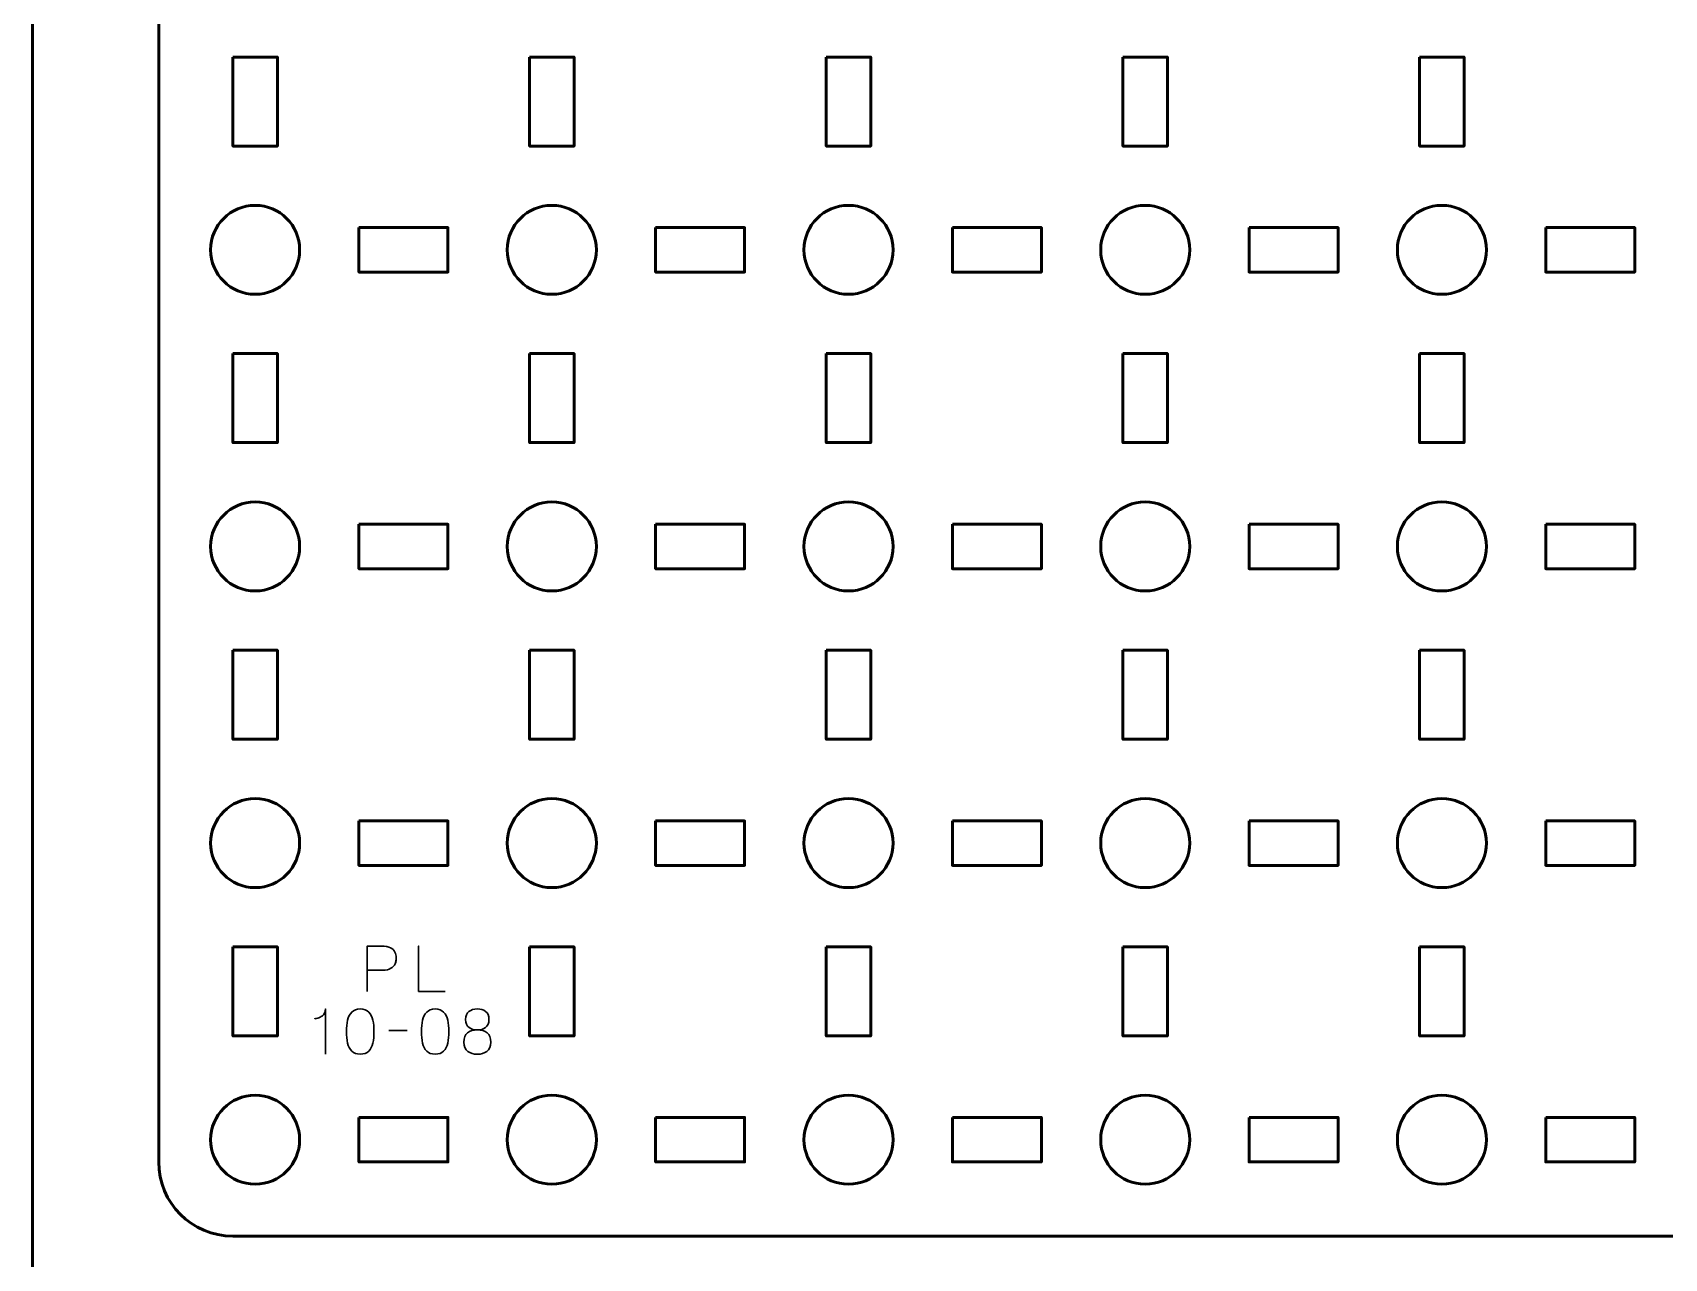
# Model space of a CAD drawing. Header units: centimetres. Extents: x -21 to 0, y -29.7 to 0.
# Drawn here: x -21 to -10, y -16.45 to -8.19 of the extents above; entities that cross this region are included whole.
import ezdxf

# ---------------------------------------------------------------- set-up
doc = ezdxf.new("R2010")
doc.units = ezdxf.units.CM
doc.header["$MEASUREMENT"] = 0
doc.layers.add('Layer 1', color=7, linetype='Continuous')

msp = doc.modelspace()

# ---------------------------------------------------------------- linework, layer by layer
at = {"layer": 'Layer 1', "color": 22, "lineweight": 53}
msp.add_open_spline([(-21.00003, -29.19996), (-21.00003, -29.19996), (-21.00003, -0.49992), (-21.00003, -0.49992), (-21.00003, -0.49992), (-21.00003, -0.22295), (-20.77694, 0.00004), (-20.49994, 0.00004), (-20.49994, 0.00004), (-20.49994, 0.00004), (-0.50008, 0.00004), (-0.50008, 0.00004), (-0.50008, 0.00004), (-0.22294, 0.00004), (0.00002, -0.22295), (0.00002, -0.49992), (0.00002, -0.49992), (0.00002, -0.49992), (0.00002, -29.19996), (0.00002, -29.19996), (0.00002, -29.19996), (0.00002, -29.47696), (-0.22294, -29.70005), (-0.50008, -29.70005), (-0.50008, -29.70005), (-0.50008, -29.70005), (-20.49994, -29.70005), (-20.49994, -29.70005), (-20.49994, -29.70005), (-20.77694, -29.70005), (-21.00003, -29.47696), (-21.00003, -29.19996)], degree=3, knots=[0, 0, 0, 0, 0.125, 0.125, 0.125, 0.125, 0.25, 0.25, 0.25, 0.25, 0.375, 0.375, 0.375, 0.375, 0.5, 0.5, 0.5, 0.5, 0.625, 0.625, 0.625, 0.625, 0.75, 0.75, 0.75, 0.75, 0.875, 0.875, 0.875, 0.875, 1, 1, 1, 1], dxfattribs=at)
at = {"layer": 'Layer 1', "color": 2, "lineweight": 53}
msp.add_open_spline([(-19.64997, -0.99997), (-19.64997, -0.99997), (-1.35004, -0.99997), (-1.35004, -0.99997), (-1.35004, -0.99997), (-1.07304, -0.99997), (-0.84994, -1.22307), (-0.84994, -1.50007), (-0.84994, -1.50007), (-0.84994, -1.50007), (-0.84994, -15.79995), (-0.84994, -15.79995), (-0.84994, -15.79995), (-0.84994, -16.07709), (-1.07304, -16.30005), (-1.35004, -16.30005), (-1.35004, -16.30005), (-1.35004, -16.30005), (-19.64997, -16.30005), (-19.64997, -16.30005), (-19.64997, -16.30005), (-19.92697, -16.30005), (-20.15006, -16.07709), (-20.15006, -15.79995), (-20.15006, -15.79995), (-20.15006, -15.79995), (-20.15006, -1.50007), (-20.15006, -1.50007), (-20.15006, -1.50007), (-20.15006, -1.22307), (-19.92697, -0.99997), (-19.64997, -0.99997)], degree=3, knots=[0, 0, 0, 0, 0.125, 0.125, 0.125, 0.125, 0.25, 0.25, 0.25, 0.25, 0.375, 0.375, 0.375, 0.375, 0.5, 0.5, 0.5, 0.5, 0.625, 0.625, 0.625, 0.625, 0.75, 0.75, 0.75, 0.75, 0.875, 0.875, 0.875, 0.875, 1, 1, 1, 1], dxfattribs=at)
at = {"layer": 'Layer 1', "lineweight": 53}
for points in [[(-19.64997, -8.35003), (-19.64997, -8.35003), (-19.34996, -8.35003), (-19.34996, -8.35003), (-19.34996, -8.35003), (-19.34996, -8.35003), (-19.34996, -8.95003), (-19.34996, -8.95003), (-19.34996, -8.95003), (-19.34996, -8.95003), (-19.64997, -8.95003), (-19.64997, -8.95003), (-19.64997, -8.95003), (-19.64997, -8.95003), (-19.64997, -8.35003), (-19.64997, -8.35003)], [(-17.65003, -8.35003), (-17.65003, -8.35003), (-17.35003, -8.35003), (-17.35003, -8.35003), (-17.35003, -8.35003), (-17.35003, -8.35003), (-17.35003, -8.95003), (-17.35003, -8.95003), (-17.35003, -8.95003), (-17.35003, -8.95003), (-17.65003, -8.95003), (-17.65003, -8.95003), (-17.65003, -8.95003), (-17.65003, -8.95003), (-17.65003, -8.35003), (-17.65003, -8.35003)], [(-15.6501, -8.35003), (-15.6501, -8.35003), (-15.3501, -8.35003), (-15.3501, -8.35003), (-15.3501, -8.35003), (-15.3501, -8.35003), (-15.3501, -8.95003), (-15.3501, -8.95003), (-15.3501, -8.95003), (-15.3501, -8.95003), (-15.6501, -8.95003), (-15.6501, -8.95003), (-15.6501, -8.95003), (-15.6501, -8.95003), (-15.6501, -8.35003), (-15.6501, -8.35003)], [(-13.64999, -8.35003), (-13.64999, -8.35003), (-13.34999, -8.35003), (-13.34999, -8.35003), (-13.34999, -8.35003), (-13.34999, -8.35003), (-13.34999, -8.95003), (-13.34999, -8.95003), (-13.34999, -8.95003), (-13.34999, -8.95003), (-13.64999, -8.95003), (-13.64999, -8.95003), (-13.64999, -8.95003), (-13.64999, -8.95003), (-13.64999, -8.35003), (-13.64999, -8.35003)], [(-11.65006, -8.35003), (-11.65006, -8.35003), (-11.35006, -8.35003), (-11.35006, -8.35003), (-11.35006, -8.35003), (-11.35006, -8.35003), (-11.35006, -8.95003), (-11.35006, -8.95003), (-11.35006, -8.95003), (-11.35006, -8.95003), (-11.65006, -8.95003), (-11.65006, -8.95003), (-11.65006, -8.95003), (-11.65006, -8.95003), (-11.65006, -8.35003), (-11.65006, -8.35003)], [(-19.20003, -9.65005), (-19.20003, -9.81568), (-19.33426, -9.95005), (-19.50004, -9.95005), (-19.50004, -9.95005), (-19.6657, -9.95005), (-19.80004, -9.81568), (-19.80004, -9.65005), (-19.80004, -9.65005), (-19.80004, -9.48428), (-19.6657, -9.35004), (-19.50004, -9.35004), (-19.50004, -9.35004), (-19.33426, -9.35004), (-19.20003, -9.48428), (-19.20003, -9.65005)], [(-17.19996, -9.65005), (-17.19996, -9.81568), (-17.33433, -9.95005), (-17.49996, -9.95005), (-17.49996, -9.95005), (-17.66573, -9.95005), (-17.79996, -9.81568), (-17.79996, -9.65005), (-17.79996, -9.65005), (-17.79996, -9.48428), (-17.66573, -9.35004), (-17.49996, -9.35004), (-17.49996, -9.35004), (-17.33433, -9.35004), (-17.19996, -9.48428), (-17.19996, -9.65005)], [(-15.20003, -9.65005), (-15.20003, -9.81568), (-15.33436, -9.95005), (-15.50003, -9.95005), (-15.50003, -9.95005), (-15.66566, -9.95005), (-15.80003, -9.81568), (-15.80003, -9.65005), (-15.80003, -9.65005), (-15.80003, -9.48428), (-15.66566, -9.35004), (-15.50003, -9.35004), (-15.50003, -9.35004), (-15.33436, -9.35004), (-15.20003, -9.48428), (-15.20003, -9.65005)], [(-13.20006, -9.65005), (-13.20006, -9.81568), (-13.33429, -9.95005), (-13.50006, -9.95005), (-13.50006, -9.95005), (-13.66573, -9.95005), (-13.80006, -9.81568), (-13.80006, -9.65005), (-13.80006, -9.65005), (-13.80006, -9.48428), (-13.66573, -9.35004), (-13.50006, -9.35004), (-13.50006, -9.35004), (-13.33429, -9.35004), (-13.20006, -9.48428), (-13.20006, -9.65005)], [(-11.19999, -9.65005), (-11.19999, -9.81568), (-11.33436, -9.95005), (-11.49999, -9.95005), (-11.49999, -9.95005), (-11.66576, -9.95005), (-11.79999, -9.81568), (-11.79999, -9.65005), (-11.79999, -9.65005), (-11.79999, -9.48428), (-11.66576, -9.35004), (-11.49999, -9.35004), (-11.49999, -9.35004), (-11.33436, -9.35004), (-11.19999, -9.48428), (-11.19999, -9.65005)], [(-18.80002, -9.49997), (-18.80002, -9.49997), (-18.20001, -9.49997), (-18.20001, -9.49997), (-18.20001, -9.49997), (-18.20001, -9.49997), (-18.20001, -9.79998), (-18.20001, -9.79998), (-18.20001, -9.79998), (-18.20001, -9.79998), (-18.80002, -9.79998), (-18.80002, -9.79998), (-18.80002, -9.79998), (-18.80002, -9.79998), (-18.80002, -9.49997), (-18.80002, -9.49997)], [(-16.80005, -9.49997), (-16.80005, -9.49997), (-16.20005, -9.49997), (-16.20005, -9.49997), (-16.20005, -9.49997), (-16.20005, -9.49997), (-16.20005, -9.79998), (-16.20005, -9.79998), (-16.20005, -9.79998), (-16.20005, -9.79998), (-16.80005, -9.79998), (-16.80005, -9.79998), (-16.80005, -9.79998), (-16.80005, -9.79998), (-16.80005, -9.49997), (-16.80005, -9.49997)], [(-14.79998, -9.49997), (-14.79998, -9.49997), (-14.19997, -9.49997), (-14.19997, -9.49997), (-14.19997, -9.49997), (-14.19997, -9.49997), (-14.19997, -9.79998), (-14.19997, -9.79998), (-14.19997, -9.79998), (-14.19997, -9.79998), (-14.79998, -9.79998), (-14.79998, -9.79998), (-14.79998, -9.79998), (-14.79998, -9.79998), (-14.79998, -9.49997), (-14.79998, -9.49997)], [(-12.80001, -9.49997), (-12.80001, -9.49997), (-12.2, -9.49997), (-12.2, -9.49997), (-12.2, -9.49997), (-12.2, -9.49997), (-12.2, -9.79998), (-12.2, -9.79998), (-12.2, -9.79998), (-12.2, -9.79998), (-12.80001, -9.79998), (-12.80001, -9.79998), (-12.80001, -9.79998), (-12.80001, -9.79998), (-12.80001, -9.49997), (-12.80001, -9.49997)], [(-10.80008, -9.49997), (-10.80008, -9.49997), (-10.20007, -9.49997), (-10.20007, -9.49997), (-10.20007, -9.49997), (-10.20007, -9.49997), (-10.20007, -9.79998), (-10.20007, -9.79998), (-10.20007, -9.79998), (-10.20007, -9.79998), (-10.80008, -9.79998), (-10.80008, -9.79998), (-10.80008, -9.79998), (-10.80008, -9.79998), (-10.80008, -9.49997), (-10.80008, -9.49997)], [(-19.64997, -10.34996), (-19.64997, -10.34996), (-19.34996, -10.34996), (-19.34996, -10.34996), (-19.34996, -10.34996), (-19.34996, -10.34996), (-19.34996, -10.94996), (-19.34996, -10.94996), (-19.34996, -10.94996), (-19.34996, -10.94996), (-19.64997, -10.94996), (-19.64997, -10.94996), (-19.64997, -10.94996), (-19.64997, -10.94996), (-19.64997, -10.34996), (-19.64997, -10.34996)], [(-17.65003, -10.34996), (-17.65003, -10.34996), (-17.35003, -10.34996), (-17.35003, -10.34996), (-17.35003, -10.34996), (-17.35003, -10.34996), (-17.35003, -10.94996), (-17.35003, -10.94996), (-17.35003, -10.94996), (-17.35003, -10.94996), (-17.65003, -10.94996), (-17.65003, -10.94996), (-17.65003, -10.94996), (-17.65003, -10.94996), (-17.65003, -10.34996), (-17.65003, -10.34996)], [(-15.6501, -10.34996), (-15.6501, -10.34996), (-15.3501, -10.34996), (-15.3501, -10.34996), (-15.3501, -10.34996), (-15.3501, -10.34996), (-15.3501, -10.94996), (-15.3501, -10.94996), (-15.3501, -10.94996), (-15.3501, -10.94996), (-15.6501, -10.94996), (-15.6501, -10.94996), (-15.6501, -10.94996), (-15.6501, -10.94996), (-15.6501, -10.34996), (-15.6501, -10.34996)], [(-13.64999, -10.34996), (-13.64999, -10.34996), (-13.34999, -10.34996), (-13.34999, -10.34996), (-13.34999, -10.34996), (-13.34999, -10.34996), (-13.34999, -10.94996), (-13.34999, -10.94996), (-13.34999, -10.94996), (-13.34999, -10.94996), (-13.64999, -10.94996), (-13.64999, -10.94996), (-13.64999, -10.94996), (-13.64999, -10.94996), (-13.64999, -10.34996), (-13.64999, -10.34996)], [(-11.65006, -10.34996), (-11.65006, -10.34996), (-11.35006, -10.34996), (-11.35006, -10.34996), (-11.35006, -10.34996), (-11.35006, -10.34996), (-11.35006, -10.94996), (-11.35006, -10.94996), (-11.35006, -10.94996), (-11.35006, -10.94996), (-11.65006, -10.94996), (-11.65006, -10.94996), (-11.65006, -10.94996), (-11.65006, -10.94996), (-11.65006, -10.34996), (-11.65006, -10.34996)], [(-19.20003, -11.65001), (-19.20003, -11.81564), (-19.33426, -11.94998), (-19.50004, -11.94998), (-19.50004, -11.94998), (-19.6657, -11.94998), (-19.80004, -11.81564), (-19.80004, -11.65001), (-19.80004, -11.65001), (-19.80004, -11.48435), (-19.6657, -11.35001), (-19.50004, -11.35001), (-19.50004, -11.35001), (-19.33426, -11.35001), (-19.20003, -11.48435), (-19.20003, -11.65001)], [(-17.19996, -11.65001), (-17.19996, -11.81564), (-17.33433, -11.94998), (-17.49996, -11.94998), (-17.49996, -11.94998), (-17.66573, -11.94998), (-17.79996, -11.81564), (-17.79996, -11.65001), (-17.79996, -11.65001), (-17.79996, -11.48435), (-17.66573, -11.35001), (-17.49996, -11.35001), (-17.49996, -11.35001), (-17.33433, -11.35001), (-17.19996, -11.48435), (-17.19996, -11.65001)], [(-15.20003, -11.65001), (-15.20003, -11.81564), (-15.33436, -11.94998), (-15.50003, -11.94998), (-15.50003, -11.94998), (-15.66566, -11.94998), (-15.80003, -11.81564), (-15.80003, -11.65001), (-15.80003, -11.65001), (-15.80003, -11.48435), (-15.66566, -11.35001), (-15.50003, -11.35001), (-15.50003, -11.35001), (-15.33436, -11.35001), (-15.20003, -11.48435), (-15.20003, -11.65001)], [(-13.20006, -11.65001), (-13.20006, -11.81564), (-13.33429, -11.94998), (-13.50006, -11.94998), (-13.50006, -11.94998), (-13.66573, -11.94998), (-13.80006, -11.81564), (-13.80006, -11.65001), (-13.80006, -11.65001), (-13.80006, -11.48435), (-13.66573, -11.35001), (-13.50006, -11.35001), (-13.50006, -11.35001), (-13.33429, -11.35001), (-13.20006, -11.48435), (-13.20006, -11.65001)], [(-11.19999, -11.65001), (-11.19999, -11.81564), (-11.33436, -11.94998), (-11.49999, -11.94998), (-11.49999, -11.94998), (-11.66576, -11.94998), (-11.79999, -11.81564), (-11.79999, -11.65001), (-11.79999, -11.65001), (-11.79999, -11.48435), (-11.66576, -11.35001), (-11.49999, -11.35001), (-11.49999, -11.35001), (-11.33436, -11.35001), (-11.19999, -11.48435), (-11.19999, -11.65001)], [(-18.80002, -11.50008), (-18.80002, -11.50008), (-18.20001, -11.50008), (-18.20001, -11.50008), (-18.20001, -11.50008), (-18.20001, -11.50008), (-18.20001, -11.80009), (-18.20001, -11.80009), (-18.20001, -11.80009), (-18.20001, -11.80009), (-18.80002, -11.80009), (-18.80002, -11.80009), (-18.80002, -11.80009), (-18.80002, -11.80009), (-18.80002, -11.50008), (-18.80002, -11.50008)], [(-16.80005, -11.50008), (-16.80005, -11.50008), (-16.20005, -11.50008), (-16.20005, -11.50008), (-16.20005, -11.50008), (-16.20005, -11.50008), (-16.20005, -11.80009), (-16.20005, -11.80009), (-16.20005, -11.80009), (-16.20005, -11.80009), (-16.80005, -11.80009), (-16.80005, -11.80009), (-16.80005, -11.80009), (-16.80005, -11.80009), (-16.80005, -11.50008), (-16.80005, -11.50008)], [(-14.79998, -11.50008), (-14.79998, -11.50008), (-14.19997, -11.50008), (-14.19997, -11.50008), (-14.19997, -11.50008), (-14.19997, -11.50008), (-14.19997, -11.80009), (-14.19997, -11.80009), (-14.19997, -11.80009), (-14.19997, -11.80009), (-14.79998, -11.80009), (-14.79998, -11.80009), (-14.79998, -11.80009), (-14.79998, -11.80009), (-14.79998, -11.50008), (-14.79998, -11.50008)], [(-12.80001, -11.50008), (-12.80001, -11.50008), (-12.2, -11.50008), (-12.2, -11.50008), (-12.2, -11.50008), (-12.2, -11.50008), (-12.2, -11.80009), (-12.2, -11.80009), (-12.2, -11.80009), (-12.2, -11.80009), (-12.80001, -11.80009), (-12.80001, -11.80009), (-12.80001, -11.80009), (-12.80001, -11.80009), (-12.80001, -11.50008), (-12.80001, -11.50008)], [(-10.80008, -11.50008), (-10.80008, -11.50008), (-10.20007, -11.50008), (-10.20007, -11.50008), (-10.20007, -11.50008), (-10.20007, -11.50008), (-10.20007, -11.80009), (-10.20007, -11.80009), (-10.20007, -11.80009), (-10.20007, -11.80009), (-10.80008, -11.80009), (-10.80008, -11.80009), (-10.80008, -11.80009), (-10.80008, -11.80009), (-10.80008, -11.50008), (-10.80008, -11.50008)], [(-19.64997, -12.35003), (-19.64997, -12.35003), (-19.34996, -12.35003), (-19.34996, -12.35003), (-19.34996, -12.35003), (-19.34996, -12.35003), (-19.34996, -12.95004), (-19.34996, -12.95004), (-19.34996, -12.95004), (-19.34996, -12.95004), (-19.64997, -12.95004), (-19.64997, -12.95004), (-19.64997, -12.95004), (-19.64997, -12.95004), (-19.64997, -12.35003), (-19.64997, -12.35003)], [(-17.65003, -12.35003), (-17.65003, -12.35003), (-17.35003, -12.35003), (-17.35003, -12.35003), (-17.35003, -12.35003), (-17.35003, -12.35003), (-17.35003, -12.95004), (-17.35003, -12.95004), (-17.35003, -12.95004), (-17.35003, -12.95004), (-17.65003, -12.95004), (-17.65003, -12.95004), (-17.65003, -12.95004), (-17.65003, -12.95004), (-17.65003, -12.35003), (-17.65003, -12.35003)], [(-15.6501, -12.35003), (-15.6501, -12.35003), (-15.3501, -12.35003), (-15.3501, -12.35003), (-15.3501, -12.35003), (-15.3501, -12.35003), (-15.3501, -12.95004), (-15.3501, -12.95004), (-15.3501, -12.95004), (-15.3501, -12.95004), (-15.6501, -12.95004), (-15.6501, -12.95004), (-15.6501, -12.95004), (-15.6501, -12.95004), (-15.6501, -12.35003), (-15.6501, -12.35003)], [(-13.64999, -12.35003), (-13.64999, -12.35003), (-13.34999, -12.35003), (-13.34999, -12.35003), (-13.34999, -12.35003), (-13.34999, -12.35003), (-13.34999, -12.95004), (-13.34999, -12.95004), (-13.34999, -12.95004), (-13.34999, -12.95004), (-13.64999, -12.95004), (-13.64999, -12.95004), (-13.64999, -12.95004), (-13.64999, -12.95004), (-13.64999, -12.35003), (-13.64999, -12.35003)], [(-11.65006, -12.35003), (-11.65006, -12.35003), (-11.35006, -12.35003), (-11.35006, -12.35003), (-11.35006, -12.35003), (-11.35006, -12.35003), (-11.35006, -12.95004), (-11.35006, -12.95004), (-11.35006, -12.95004), (-11.35006, -12.95004), (-11.65006, -12.95004), (-11.65006, -12.95004), (-11.65006, -12.95004), (-11.65006, -12.95004), (-11.65006, -12.35003), (-11.65006, -12.35003)], [(-19.20003, -13.65009), (-19.20003, -13.81572), (-19.33426, -13.95009), (-19.50004, -13.95009), (-19.50004, -13.95009), (-19.6657, -13.95009), (-19.80004, -13.81572), (-19.80004, -13.65009), (-19.80004, -13.65009), (-19.80004, -13.48432), (-19.6657, -13.35009), (-19.50004, -13.35009), (-19.50004, -13.35009), (-19.33426, -13.35009), (-19.20003, -13.48432), (-19.20003, -13.65009)], [(-17.19996, -13.65009), (-17.19996, -13.81572), (-17.33433, -13.95009), (-17.49996, -13.95009), (-17.49996, -13.95009), (-17.66573, -13.95009), (-17.79996, -13.81572), (-17.79996, -13.65009), (-17.79996, -13.65009), (-17.79996, -13.48432), (-17.66573, -13.35009), (-17.49996, -13.35009), (-17.49996, -13.35009), (-17.33433, -13.35009), (-17.19996, -13.48432), (-17.19996, -13.65009)], [(-15.20003, -13.65009), (-15.20003, -13.81572), (-15.33436, -13.95009), (-15.50003, -13.95009), (-15.50003, -13.95009), (-15.66566, -13.95009), (-15.80003, -13.81572), (-15.80003, -13.65009), (-15.80003, -13.65009), (-15.80003, -13.48432), (-15.66566, -13.35009), (-15.50003, -13.35009), (-15.50003, -13.35009), (-15.33436, -13.35009), (-15.20003, -13.48432), (-15.20003, -13.65009)], [(-13.20006, -13.65009), (-13.20006, -13.81572), (-13.33429, -13.95009), (-13.50006, -13.95009), (-13.50006, -13.95009), (-13.66573, -13.95009), (-13.80006, -13.81572), (-13.80006, -13.65009), (-13.80006, -13.65009), (-13.80006, -13.48432), (-13.66573, -13.35009), (-13.50006, -13.35009), (-13.50006, -13.35009), (-13.33429, -13.35009), (-13.20006, -13.48432), (-13.20006, -13.65009)], [(-11.19999, -13.65009), (-11.19999, -13.81572), (-11.33436, -13.95009), (-11.49999, -13.95009), (-11.49999, -13.95009), (-11.66576, -13.95009), (-11.79999, -13.81572), (-11.79999, -13.65009), (-11.79999, -13.65009), (-11.79999, -13.48432), (-11.66576, -13.35009), (-11.49999, -13.35009), (-11.49999, -13.35009), (-11.33436, -13.35009), (-11.19999, -13.48432), (-11.19999, -13.65009)], [(-18.80002, -13.50002), (-18.80002, -13.50002), (-18.20001, -13.50002), (-18.20001, -13.50002), (-18.20001, -13.50002), (-18.20001, -13.50002), (-18.20001, -13.80002), (-18.20001, -13.80002), (-18.20001, -13.80002), (-18.20001, -13.80002), (-18.80002, -13.80002), (-18.80002, -13.80002), (-18.80002, -13.80002), (-18.80002, -13.80002), (-18.80002, -13.50002), (-18.80002, -13.50002)], [(-16.80005, -13.50002), (-16.80005, -13.50002), (-16.20005, -13.50002), (-16.20005, -13.50002), (-16.20005, -13.50002), (-16.20005, -13.50002), (-16.20005, -13.80002), (-16.20005, -13.80002), (-16.20005, -13.80002), (-16.20005, -13.80002), (-16.80005, -13.80002), (-16.80005, -13.80002), (-16.80005, -13.80002), (-16.80005, -13.80002), (-16.80005, -13.50002), (-16.80005, -13.50002)], [(-14.79998, -13.50002), (-14.79998, -13.50002), (-14.19997, -13.50002), (-14.19997, -13.50002), (-14.19997, -13.50002), (-14.19997, -13.50002), (-14.19997, -13.80002), (-14.19997, -13.80002), (-14.19997, -13.80002), (-14.19997, -13.80002), (-14.79998, -13.80002), (-14.79998, -13.80002), (-14.79998, -13.80002), (-14.79998, -13.80002), (-14.79998, -13.50002), (-14.79998, -13.50002)], [(-12.80001, -13.50002), (-12.80001, -13.50002), (-12.2, -13.50002), (-12.2, -13.50002), (-12.2, -13.50002), (-12.2, -13.50002), (-12.2, -13.80002), (-12.2, -13.80002), (-12.2, -13.80002), (-12.2, -13.80002), (-12.80001, -13.80002), (-12.80001, -13.80002), (-12.80001, -13.80002), (-12.80001, -13.80002), (-12.80001, -13.50002), (-12.80001, -13.50002)], [(-10.80008, -13.50002), (-10.80008, -13.50002), (-10.20007, -13.50002), (-10.20007, -13.50002), (-10.20007, -13.50002), (-10.20007, -13.50002), (-10.20007, -13.80002), (-10.20007, -13.80002), (-10.20007, -13.80002), (-10.20007, -13.80002), (-10.80008, -13.80002), (-10.80008, -13.80002), (-10.80008, -13.80002), (-10.80008, -13.80002), (-10.80008, -13.50002), (-10.80008, -13.50002)], [(-19.64997, -14.35), (-19.64997, -14.35), (-19.34996, -14.35), (-19.34996, -14.35), (-19.34996, -14.35), (-19.34996, -14.35), (-19.34996, -14.95), (-19.34996, -14.95), (-19.34996, -14.95), (-19.34996, -14.95), (-19.64997, -14.95), (-19.64997, -14.95), (-19.64997, -14.95), (-19.64997, -14.95), (-19.64997, -14.35), (-19.64997, -14.35)], [(-17.65003, -14.35), (-17.65003, -14.35), (-17.35003, -14.35), (-17.35003, -14.35), (-17.35003, -14.35), (-17.35003, -14.35), (-17.35003, -14.95), (-17.35003, -14.95), (-17.35003, -14.95), (-17.35003, -14.95), (-17.65003, -14.95), (-17.65003, -14.95), (-17.65003, -14.95), (-17.65003, -14.95), (-17.65003, -14.35), (-17.65003, -14.35)], [(-15.6501, -14.35), (-15.6501, -14.35), (-15.3501, -14.35), (-15.3501, -14.35), (-15.3501, -14.35), (-15.3501, -14.35), (-15.3501, -14.95), (-15.3501, -14.95), (-15.3501, -14.95), (-15.3501, -14.95), (-15.6501, -14.95), (-15.6501, -14.95), (-15.6501, -14.95), (-15.6501, -14.95), (-15.6501, -14.35), (-15.6501, -14.35)], [(-13.64999, -14.35), (-13.64999, -14.35), (-13.34999, -14.35), (-13.34999, -14.35), (-13.34999, -14.35), (-13.34999, -14.35), (-13.34999, -14.95), (-13.34999, -14.95), (-13.34999, -14.95), (-13.34999, -14.95), (-13.64999, -14.95), (-13.64999, -14.95), (-13.64999, -14.95), (-13.64999, -14.95), (-13.64999, -14.35), (-13.64999, -14.35)], [(-11.65006, -14.35), (-11.65006, -14.35), (-11.35006, -14.35), (-11.35006, -14.35), (-11.35006, -14.35), (-11.35006, -14.35), (-11.35006, -14.95), (-11.35006, -14.95), (-11.35006, -14.95), (-11.35006, -14.95), (-11.65006, -14.95), (-11.65006, -14.95), (-11.65006, -14.95), (-11.65006, -14.95), (-11.65006, -14.35), (-11.65006, -14.35)], [(-19.20003, -15.65002), (-19.20003, -15.81568), (-19.33426, -15.95002), (-19.50004, -15.95002), (-19.50004, -15.95002), (-19.6657, -15.95002), (-19.80004, -15.81568), (-19.80004, -15.65002), (-19.80004, -15.65002), (-19.80004, -15.48439), (-19.6657, -15.35002), (-19.50004, -15.35002), (-19.50004, -15.35002), (-19.33426, -15.35002), (-19.20003, -15.48439), (-19.20003, -15.65002)], [(-17.19996, -15.65002), (-17.19996, -15.81568), (-17.33433, -15.95002), (-17.49996, -15.95002), (-17.49996, -15.95002), (-17.66573, -15.95002), (-17.79996, -15.81568), (-17.79996, -15.65002), (-17.79996, -15.65002), (-17.79996, -15.48439), (-17.66573, -15.35002), (-17.49996, -15.35002), (-17.49996, -15.35002), (-17.33433, -15.35002), (-17.19996, -15.48439), (-17.19996, -15.65002)], [(-15.20003, -15.65002), (-15.20003, -15.81568), (-15.33436, -15.95002), (-15.50003, -15.95002), (-15.50003, -15.95002), (-15.66566, -15.95002), (-15.80003, -15.81568), (-15.80003, -15.65002), (-15.80003, -15.65002), (-15.80003, -15.48439), (-15.66566, -15.35002), (-15.50003, -15.35002), (-15.50003, -15.35002), (-15.33436, -15.35002), (-15.20003, -15.48439), (-15.20003, -15.65002)], [(-13.20006, -15.65002), (-13.20006, -15.81568), (-13.33429, -15.95002), (-13.50006, -15.95002), (-13.50006, -15.95002), (-13.66573, -15.95002), (-13.80006, -15.81568), (-13.80006, -15.65002), (-13.80006, -15.65002), (-13.80006, -15.48439), (-13.66573, -15.35002), (-13.50006, -15.35002), (-13.50006, -15.35002), (-13.33429, -15.35002), (-13.20006, -15.48439), (-13.20006, -15.65002)], [(-11.19999, -15.65002), (-11.19999, -15.81568), (-11.33436, -15.95002), (-11.49999, -15.95002), (-11.49999, -15.95002), (-11.66576, -15.95002), (-11.79999, -15.81568), (-11.79999, -15.65002), (-11.79999, -15.65002), (-11.79999, -15.48439), (-11.66576, -15.35002), (-11.49999, -15.35002), (-11.49999, -15.35002), (-11.33436, -15.35002), (-11.19999, -15.48439), (-11.19999, -15.65002)], [(-18.80002, -15.49995), (-18.80002, -15.49995), (-18.20001, -15.49995), (-18.20001, -15.49995), (-18.20001, -15.49995), (-18.20001, -15.49995), (-18.20001, -15.79995), (-18.20001, -15.79995), (-18.20001, -15.79995), (-18.20001, -15.79995), (-18.80002, -15.79995), (-18.80002, -15.79995), (-18.80002, -15.79995), (-18.80002, -15.79995), (-18.80002, -15.49995), (-18.80002, -15.49995)], [(-16.80005, -15.49995), (-16.80005, -15.49995), (-16.20005, -15.49995), (-16.20005, -15.49995), (-16.20005, -15.49995), (-16.20005, -15.49995), (-16.20005, -15.79995), (-16.20005, -15.79995), (-16.20005, -15.79995), (-16.20005, -15.79995), (-16.80005, -15.79995), (-16.80005, -15.79995), (-16.80005, -15.79995), (-16.80005, -15.79995), (-16.80005, -15.49995), (-16.80005, -15.49995)], [(-14.79998, -15.49995), (-14.79998, -15.49995), (-14.19997, -15.49995), (-14.19997, -15.49995), (-14.19997, -15.49995), (-14.19997, -15.49995), (-14.19997, -15.79995), (-14.19997, -15.79995), (-14.19997, -15.79995), (-14.19997, -15.79995), (-14.79998, -15.79995), (-14.79998, -15.79995), (-14.79998, -15.79995), (-14.79998, -15.79995), (-14.79998, -15.49995), (-14.79998, -15.49995)], [(-12.80001, -15.49995), (-12.80001, -15.49995), (-12.2, -15.49995), (-12.2, -15.49995), (-12.2, -15.49995), (-12.2, -15.49995), (-12.2, -15.79995), (-12.2, -15.79995), (-12.2, -15.79995), (-12.2, -15.79995), (-12.80001, -15.79995), (-12.80001, -15.79995), (-12.80001, -15.79995), (-12.80001, -15.79995), (-12.80001, -15.49995), (-12.80001, -15.49995)], [(-10.80008, -15.49995), (-10.80008, -15.49995), (-10.20007, -15.49995), (-10.20007, -15.49995), (-10.20007, -15.49995), (-10.20007, -15.49995), (-10.20007, -15.79995), (-10.20007, -15.79995), (-10.20007, -15.79995), (-10.20007, -15.79995), (-10.80008, -15.79995), (-10.80008, -15.79995), (-10.80008, -15.79995), (-10.80008, -15.79995), (-10.80008, -15.49995), (-10.80008, -15.49995)]]:
    msp.add_open_spline(points, degree=3, knots=[0, 0, 0, 0, 0.25, 0.25, 0.25, 0.25, 0.5, 0.5, 0.5, 0.5, 0.75, 0.75, 0.75, 0.75, 1, 1, 1, 1], dxfattribs=at)
at = {"layer": 'Layer 1', "color": 40, "lineweight": 30}
for points, knots in [([(-18.7446, -14.65), (-18.7446, -14.65), (-18.7446, -14.34474), (-18.7446, -14.34474), (-18.7446, -14.34474), (-18.7446, -14.34474), (-18.6473, -14.34474), (-18.6473, -14.34474), (-18.6473, -14.34474), (-18.62169, -14.34502), (-18.60169, -14.34876), (-18.5875, -14.35593), (-18.5875, -14.35593), (-18.57361, -14.36323), (-18.5638, -14.37272), (-18.55815, -14.38457), (-18.55815, -14.38457), (-18.55265, -14.39642), (-18.54962, -14.40923), (-18.54905, -14.42302), (-18.54905, -14.42302), (-18.54838, -14.43706), (-18.55071, -14.45043), (-18.55621, -14.46313), (-18.55621, -14.46313), (-18.56175, -14.4758), (-18.57124, -14.48628), (-18.58447, -14.49439), (-18.58447, -14.49439), (-18.59798, -14.50254), (-18.61619, -14.50667), (-18.63933, -14.50695), (-18.63933, -14.50695), (-18.63933, -14.50695), (-18.7446, -14.50695), (-18.7446, -14.50695), (-18.7446, -14.50695), (-18.7446, -14.50695), (-18.63933, -14.50695), (-18.63933, -14.50695), (-18.63933, -14.50695), (-18.61657, -14.50667), (-18.59855, -14.50254), (-18.58504, -14.49439), (-18.58504, -14.49439), (-18.57166, -14.48628), (-18.56214, -14.4758), (-18.5565, -14.46313), (-18.5565, -14.46313), (-18.55099, -14.45043), (-18.54852, -14.43706), (-18.54905, -14.42302), (-18.54905, -14.42302), (-18.54962, -14.40923), (-18.55265, -14.39642), (-18.55829, -14.38457), (-18.55829, -14.38457), (-18.56408, -14.37272), (-18.57399, -14.36323), (-18.58793, -14.35593), (-18.58793, -14.35593), (-18.60211, -14.34876), (-18.62197, -14.34502), (-18.6473, -14.34474), (-18.6473, -14.34474), (-18.6473, -14.34474), (-18.7446, -14.34474), (-18.7446, -14.34474), (-18.7446, -14.34474), (-18.7446, -14.34474), (-18.7446, -14.65), (-18.7446, -14.65)], [0, 0, 0, 0, 0.05555556, 0.05555556, 0.05555556, 0.05555556, 0.11111111, 0.11111111, 0.11111111, 0.11111111, 0.16666667, 0.16666667, 0.16666667, 0.16666667, 0.22222222, 0.22222222, 0.22222222, 0.22222222, 0.27777778, 0.27777778, 0.27777778, 0.27777778, 0.33333333, 0.33333333, 0.33333333, 0.33333333, 0.38888889, 0.38888889, 0.38888889, 0.38888889, 0.44444444, 0.44444444, 0.44444444, 0.44444444, 0.5, 0.5, 0.5, 0.5, 0.55555556, 0.55555556, 0.55555556, 0.55555556, 0.61111111, 0.61111111, 0.61111111, 0.61111111, 0.66666667, 0.66666667, 0.66666667, 0.66666667, 0.72222222, 0.72222222, 0.72222222, 0.72222222, 0.77777778, 0.77777778, 0.77777778, 0.77777778, 0.83333333, 0.83333333, 0.83333333, 0.83333333, 0.88888889, 0.88888889, 0.88888889, 0.88888889, 0.94444444, 0.94444444, 0.94444444, 0.94444444, 1, 1, 1, 1]), ([(-18.21998, -14.65), (-18.21998, -14.65), (-18.39817, -14.65), (-18.39817, -14.65), (-18.39817, -14.65), (-18.39817, -14.65), (-18.39817, -14.34474), (-18.39817, -14.34474), (-18.39817, -14.34474), (-18.39817, -14.34474), (-18.39817, -14.65), (-18.39817, -14.65), (-18.39817, -14.65), (-18.39817, -14.65), (-18.21998, -14.65), (-18.21998, -14.65)], [0, 0, 0, 0, 0.25, 0.25, 0.25, 0.25, 0.5, 0.5, 0.5, 0.5, 0.75, 0.75, 0.75, 0.75, 1, 1, 1, 1]), ([(-19.02601, -15.07333), (-19.02601, -15.07333), (-19.02601, -14.76808), (-19.02601, -14.76808), (-19.02601, -14.76808), (-19.02654, -14.78533), (-19.03109, -14.79866), (-19.03991, -14.80805), (-19.03991, -14.80805), (-19.04873, -14.81757), (-19.05882, -14.82417), (-19.06982, -14.82791), (-19.06982, -14.82791), (-19.08111, -14.83175), (-19.0905, -14.83383), (-19.09794, -14.83408), (-19.09794, -14.83408), (-19.0905, -14.83383), (-19.08111, -14.83175), (-19.06982, -14.82791), (-19.06982, -14.82791), (-19.05882, -14.82417), (-19.04873, -14.81757), (-19.03991, -14.80805), (-19.03991, -14.80805), (-19.03109, -14.79866), (-19.02654, -14.78533), (-19.02601, -14.76808), (-19.02601, -14.76808), (-19.02601, -14.76808), (-19.02601, -15.07333), (-19.02601, -15.07333)], [0, 0, 0, 0, 0.125, 0.125, 0.125, 0.125, 0.25, 0.25, 0.25, 0.25, 0.375, 0.375, 0.375, 0.375, 0.5, 0.5, 0.5, 0.5, 0.625, 0.625, 0.625, 0.625, 0.75, 0.75, 0.75, 0.75, 0.875, 0.875, 0.875, 0.875, 1, 1, 1, 1]), ([(-18.79159, -15.07333), (-18.76707, -15.07305), (-18.74805, -15.06614), (-18.73454, -15.05266), (-18.73454, -15.05266), (-18.72117, -15.03915), (-18.71182, -15.02095), (-18.70657, -14.99795), (-18.70657, -14.99795), (-18.70149, -14.97505), (-18.69898, -14.94944), (-18.69926, -14.9209), (-18.69926, -14.9209), (-18.69898, -14.89278), (-18.70149, -14.86717), (-18.70657, -14.84413), (-18.70657, -14.84413), (-18.71182, -14.82142), (-18.72117, -14.80321), (-18.73454, -14.78945), (-18.73454, -14.78945), (-18.74805, -14.77594), (-18.76707, -14.76892), (-18.79159, -14.7685), (-18.79159, -14.7685), (-18.81628, -14.76892), (-18.8353, -14.77594), (-18.84863, -14.78945), (-18.84863, -14.78945), (-18.86214, -14.80321), (-18.87138, -14.82142), (-18.8765, -14.84413), (-18.8765, -14.84413), (-18.88172, -14.86717), (-18.88419, -14.89278), (-18.8838, -14.9209), (-18.8838, -14.9209), (-18.88419, -14.94944), (-18.88172, -14.97505), (-18.8765, -14.99795), (-18.8765, -14.99795), (-18.87138, -15.02095), (-18.86214, -15.03915), (-18.84863, -15.05266), (-18.84863, -15.05266), (-18.8353, -15.06614), (-18.81628, -15.07305), (-18.79159, -15.07333)], [0, 0, 0, 0, 0.08333333, 0.08333333, 0.08333333, 0.08333333, 0.16666667, 0.16666667, 0.16666667, 0.16666667, 0.25, 0.25, 0.25, 0.25, 0.33333333, 0.33333333, 0.33333333, 0.33333333, 0.41666667, 0.41666667, 0.41666667, 0.41666667, 0.5, 0.5, 0.5, 0.5, 0.58333333, 0.58333333, 0.58333333, 0.58333333, 0.66666667, 0.66666667, 0.66666667, 0.66666667, 0.75, 0.75, 0.75, 0.75, 0.83333333, 0.83333333, 0.83333333, 0.83333333, 0.91666667, 0.91666667, 0.91666667, 0.91666667, 1, 1, 1, 1]), ([(-18.79159, -15.07333), (-18.76707, -15.07305), (-18.74805, -15.06614), (-18.73454, -15.05266), (-18.73454, -15.05266), (-18.72117, -15.03915), (-18.71182, -15.02095), (-18.70657, -14.99795), (-18.70657, -14.99795), (-18.70149, -14.97505), (-18.69898, -14.94944), (-18.69926, -14.9209), (-18.69926, -14.9209), (-18.69898, -14.89278), (-18.70149, -14.86717), (-18.70657, -14.84413), (-18.70657, -14.84413), (-18.71182, -14.82142), (-18.72117, -14.80321), (-18.73454, -14.78945), (-18.73454, -14.78945), (-18.74805, -14.77594), (-18.76707, -14.76892), (-18.79159, -14.7685), (-18.79159, -14.7685), (-18.81628, -14.76892), (-18.8353, -14.77594), (-18.84863, -14.78945), (-18.84863, -14.78945), (-18.86214, -14.80321), (-18.87138, -14.82142), (-18.8765, -14.84413), (-18.8765, -14.84413), (-18.88172, -14.86717), (-18.88419, -14.89278), (-18.8838, -14.9209), (-18.8838, -14.9209), (-18.88419, -14.94944), (-18.88172, -14.97505), (-18.8765, -14.99795), (-18.8765, -14.99795), (-18.87138, -15.02095), (-18.86214, -15.03915), (-18.84863, -15.05266), (-18.84863, -15.05266), (-18.8353, -15.06614), (-18.81628, -15.07305), (-18.79159, -15.07333)], [0, 0, 0, 0, 0.08333333, 0.08333333, 0.08333333, 0.08333333, 0.16666667, 0.16666667, 0.16666667, 0.16666667, 0.25, 0.25, 0.25, 0.25, 0.33333333, 0.33333333, 0.33333333, 0.33333333, 0.41666667, 0.41666667, 0.41666667, 0.41666667, 0.5, 0.5, 0.5, 0.5, 0.58333333, 0.58333333, 0.58333333, 0.58333333, 0.66666667, 0.66666667, 0.66666667, 0.66666667, 0.75, 0.75, 0.75, 0.75, 0.83333333, 0.83333333, 0.83333333, 0.83333333, 0.91666667, 0.91666667, 0.91666667, 0.91666667, 1, 1, 1, 1]), ([(-18.28641, -15.07333), (-18.26189, -15.07305), (-18.24288, -15.06614), (-18.22936, -15.05266), (-18.22936, -15.05266), (-18.21599, -15.03915), (-18.20661, -15.02095), (-18.20139, -14.99795), (-18.20139, -14.99795), (-18.19627, -14.97505), (-18.1938, -14.94944), (-18.19409, -14.9209), (-18.19409, -14.9209), (-18.1938, -14.89278), (-18.19627, -14.86717), (-18.20139, -14.84413), (-18.20139, -14.84413), (-18.20661, -14.82142), (-18.21599, -14.80321), (-18.22936, -14.78945), (-18.22936, -14.78945), (-18.24288, -14.77594), (-18.26189, -14.76892), (-18.28641, -14.7685), (-18.28641, -14.7685), (-18.31107, -14.76892), (-18.33008, -14.77594), (-18.34345, -14.78945), (-18.34345, -14.78945), (-18.35696, -14.80321), (-18.36621, -14.82142), (-18.37129, -14.84413), (-18.37129, -14.84413), (-18.37654, -14.86717), (-18.37901, -14.89278), (-18.37859, -14.9209), (-18.37859, -14.9209), (-18.37901, -14.94944), (-18.37654, -14.97505), (-18.37129, -14.99795), (-18.37129, -14.99795), (-18.36621, -15.02095), (-18.35696, -15.03915), (-18.34345, -15.05266), (-18.34345, -15.05266), (-18.33008, -15.06614), (-18.31107, -15.07305), (-18.28641, -15.07333)], [0, 0, 0, 0, 0.08333333, 0.08333333, 0.08333333, 0.08333333, 0.16666667, 0.16666667, 0.16666667, 0.16666667, 0.25, 0.25, 0.25, 0.25, 0.33333333, 0.33333333, 0.33333333, 0.33333333, 0.41666667, 0.41666667, 0.41666667, 0.41666667, 0.5, 0.5, 0.5, 0.5, 0.58333333, 0.58333333, 0.58333333, 0.58333333, 0.66666667, 0.66666667, 0.66666667, 0.66666667, 0.75, 0.75, 0.75, 0.75, 0.83333333, 0.83333333, 0.83333333, 0.83333333, 0.91666667, 0.91666667, 0.91666667, 0.91666667, 1, 1, 1, 1]), ([(-18.28641, -15.07333), (-18.26189, -15.07305), (-18.24288, -15.06614), (-18.22936, -15.05266), (-18.22936, -15.05266), (-18.21599, -15.03915), (-18.20661, -15.02095), (-18.20139, -14.99795), (-18.20139, -14.99795), (-18.19627, -14.97505), (-18.1938, -14.94944), (-18.19409, -14.9209), (-18.19409, -14.9209), (-18.1938, -14.89278), (-18.19627, -14.86717), (-18.20139, -14.84413), (-18.20139, -14.84413), (-18.20661, -14.82142), (-18.21599, -14.80321), (-18.22936, -14.78945), (-18.22936, -14.78945), (-18.24288, -14.77594), (-18.26189, -14.76892), (-18.28641, -14.7685), (-18.28641, -14.7685), (-18.31107, -14.76892), (-18.33008, -14.77594), (-18.34345, -14.78945), (-18.34345, -14.78945), (-18.35696, -14.80321), (-18.36621, -14.82142), (-18.37129, -14.84413), (-18.37129, -14.84413), (-18.37654, -14.86717), (-18.37901, -14.89278), (-18.37859, -14.9209), (-18.37859, -14.9209), (-18.37901, -14.94944), (-18.37654, -14.97505), (-18.37129, -14.99795), (-18.37129, -14.99795), (-18.36621, -15.02095), (-18.35696, -15.03915), (-18.34345, -15.05266), (-18.34345, -15.05266), (-18.33008, -15.06614), (-18.31107, -15.07305), (-18.28641, -15.07333)], [0, 0, 0, 0, 0.08333333, 0.08333333, 0.08333333, 0.08333333, 0.16666667, 0.16666667, 0.16666667, 0.16666667, 0.25, 0.25, 0.25, 0.25, 0.33333333, 0.33333333, 0.33333333, 0.33333333, 0.41666667, 0.41666667, 0.41666667, 0.41666667, 0.5, 0.5, 0.5, 0.5, 0.58333333, 0.58333333, 0.58333333, 0.58333333, 0.66666667, 0.66666667, 0.66666667, 0.66666667, 0.75, 0.75, 0.75, 0.75, 0.83333333, 0.83333333, 0.83333333, 0.83333333, 0.91666667, 0.91666667, 0.91666667, 0.91666667, 1, 1, 1, 1]), ([(-18.00239, -14.90947), (-17.98034, -14.90989), (-17.96175, -14.9045), (-17.94686, -14.89349), (-17.94686, -14.89349), (-17.93197, -14.88245), (-17.92425, -14.86442), (-17.92358, -14.8392), (-17.92358, -14.8392), (-17.92411, -14.81411), (-17.93155, -14.79591), (-17.94605, -14.78462), (-17.94605, -14.78462), (-17.96051, -14.77347), (-17.97939, -14.76808), (-18.00239, -14.7685), (-18.00239, -14.7685), (-18.02553, -14.76878), (-18.0443, -14.77428), (-18.05876, -14.78519), (-18.05876, -14.78519), (-18.07323, -14.79619), (-18.08067, -14.81425), (-18.08109, -14.8392), (-18.08109, -14.8392), (-18.08067, -14.86442), (-18.07294, -14.88245), (-18.05791, -14.89349), (-18.05791, -14.89349), (-18.04317, -14.9045), (-18.02472, -14.90989), (-18.00239, -14.90947)], [0, 0, 0, 0, 0.125, 0.125, 0.125, 0.125, 0.25, 0.25, 0.25, 0.25, 0.375, 0.375, 0.375, 0.375, 0.5, 0.5, 0.5, 0.5, 0.625, 0.625, 0.625, 0.625, 0.75, 0.75, 0.75, 0.75, 0.875, 0.875, 0.875, 0.875, 1, 1, 1, 1]), ([(-18.00239, -14.90947), (-17.98034, -14.90989), (-17.96175, -14.9045), (-17.94686, -14.89349), (-17.94686, -14.89349), (-17.93197, -14.88245), (-17.92425, -14.86442), (-17.92358, -14.8392), (-17.92358, -14.8392), (-17.92411, -14.81411), (-17.93155, -14.79591), (-17.94605, -14.78462), (-17.94605, -14.78462), (-17.96051, -14.77347), (-17.97939, -14.76808), (-18.00239, -14.7685), (-18.00239, -14.7685), (-18.02553, -14.76878), (-18.0443, -14.77428), (-18.05876, -14.78519), (-18.05876, -14.78519), (-18.07323, -14.79619), (-18.08067, -14.81425), (-18.08109, -14.8392), (-18.08109, -14.8392), (-18.08067, -14.86442), (-18.07294, -14.88245), (-18.05791, -14.89349), (-18.05791, -14.89349), (-18.04317, -14.9045), (-18.02472, -14.90989), (-18.00239, -14.90947)], [0, 0, 0, 0, 0.125, 0.125, 0.125, 0.125, 0.25, 0.25, 0.25, 0.25, 0.375, 0.375, 0.375, 0.375, 0.5, 0.5, 0.5, 0.5, 0.625, 0.625, 0.625, 0.625, 0.75, 0.75, 0.75, 0.75, 0.875, 0.875, 0.875, 0.875, 1, 1, 1, 1]), ([(-18.00239, -15.07333), (-17.97663, -15.07344), (-17.95497, -15.06713), (-17.93776, -15.05418), (-17.93776, -15.05418), (-17.92054, -15.0412), (-17.91158, -15.02028), (-17.91088, -14.99117), (-17.91088, -14.99117), (-17.9113, -14.96239), (-17.9197, -14.94143), (-17.93596, -14.92848), (-17.93596, -14.92848), (-17.95236, -14.91568), (-17.97455, -14.90933), (-18.00239, -14.90947), (-18.00239, -14.90947), (-18.03036, -14.90933), (-18.05241, -14.91568), (-18.06853, -14.92848), (-18.06853, -14.92848), (-18.0848, -14.94143), (-18.09309, -14.96239), (-18.09333, -14.99117), (-18.09333, -14.99117), (-18.0928, -15.02028), (-18.08384, -15.0412), (-18.06663, -15.05418), (-18.06663, -15.05418), (-18.04952, -15.06713), (-18.02818, -15.07344), (-18.00239, -15.07333)], [0, 0, 0, 0, 0.125, 0.125, 0.125, 0.125, 0.25, 0.25, 0.25, 0.25, 0.375, 0.375, 0.375, 0.375, 0.5, 0.5, 0.5, 0.5, 0.625, 0.625, 0.625, 0.625, 0.75, 0.75, 0.75, 0.75, 0.875, 0.875, 0.875, 0.875, 1, 1, 1, 1]), ([(-18.00239, -15.07333), (-17.97663, -15.07344), (-17.95497, -15.06713), (-17.93776, -15.05418), (-17.93776, -15.05418), (-17.92054, -15.0412), (-17.91158, -15.02028), (-17.91088, -14.99117), (-17.91088, -14.99117), (-17.9113, -14.96239), (-17.9197, -14.94143), (-17.93596, -14.92848), (-17.93596, -14.92848), (-17.95236, -14.91568), (-17.97455, -14.90933), (-18.00239, -14.90947), (-18.00239, -14.90947), (-18.03036, -14.90933), (-18.05241, -14.91568), (-18.06853, -14.92848), (-18.06853, -14.92848), (-18.0848, -14.94143), (-18.09309, -14.96239), (-18.09333, -14.99117), (-18.09333, -14.99117), (-18.0928, -15.02028), (-18.08384, -15.0412), (-18.06663, -15.05418), (-18.06663, -15.05418), (-18.04952, -15.06713), (-18.02818, -15.07344), (-18.00239, -15.07333)], [0, 0, 0, 0, 0.125, 0.125, 0.125, 0.125, 0.25, 0.25, 0.25, 0.25, 0.375, 0.375, 0.375, 0.375, 0.5, 0.5, 0.5, 0.5, 0.625, 0.625, 0.625, 0.625, 0.75, 0.75, 0.75, 0.75, 0.875, 0.875, 0.875, 0.875, 1, 1, 1, 1])]:
    msp.add_open_spline(points, degree=3, knots=knots, dxfattribs=at)
msp.add_open_spline([(-18.59855, -14.91374), (-18.59855, -14.91374), (-18.47532, -14.91374), (-18.47532, -14.91374)], degree=3, dxfattribs=at)

doc.saveas('drawing.dxf')
